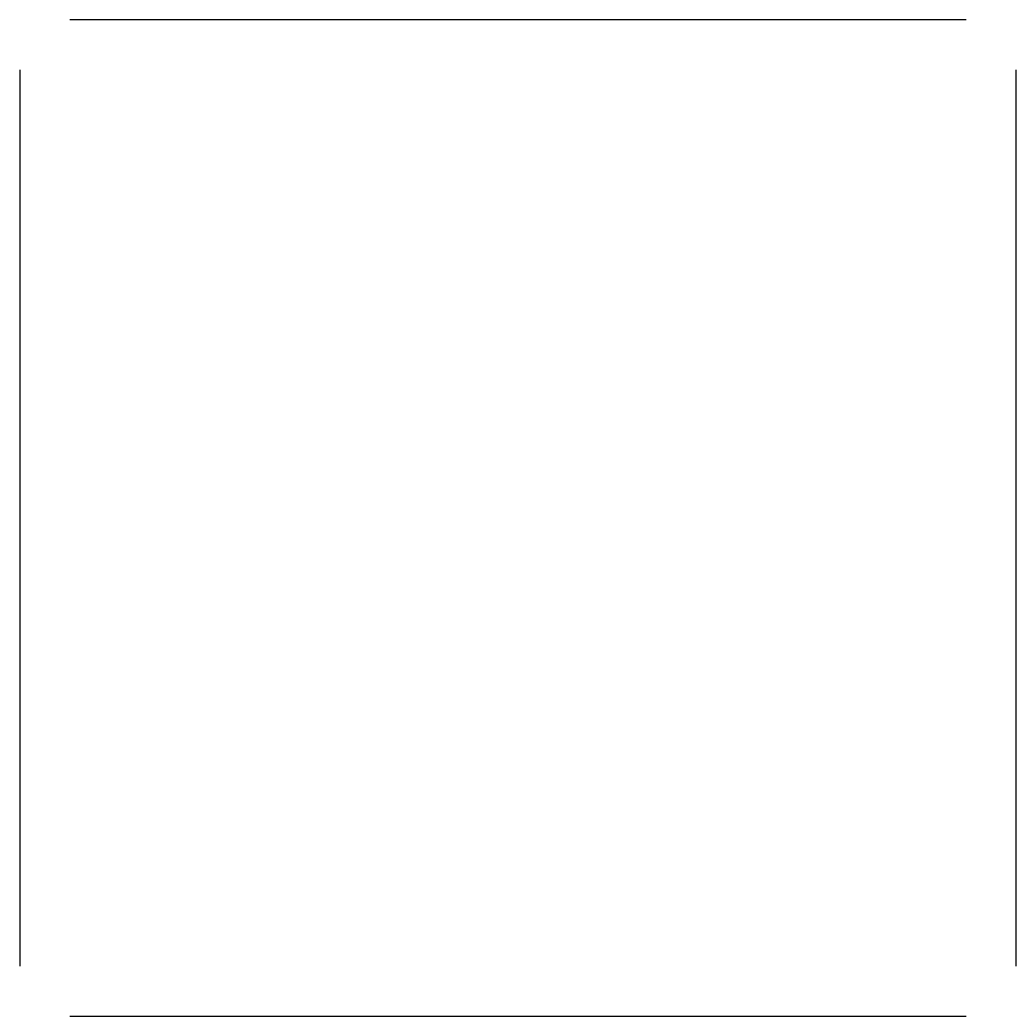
# Model space of a CAD drawing. Extents: x 0 to 10, y 0 to 10.
import ezdxf

# ---------------------------------------------------------------- set-up
doc = ezdxf.new("R2010")
doc.units = 0

msp = doc.modelspace()

# ---------------------------------------------------------------- linework, layer by layer
at = {"color": 1}
for p, q in [((9.5, 10), (0.5, 10)), ((0, 9.5), (0, 0.5)), ((10, 0.5), (10, 9.5)), ((0.5, 0), (9.5, 0))]:
    msp.add_line(p, q, dxfattribs=at)

doc.saveas('drawing.dxf')
